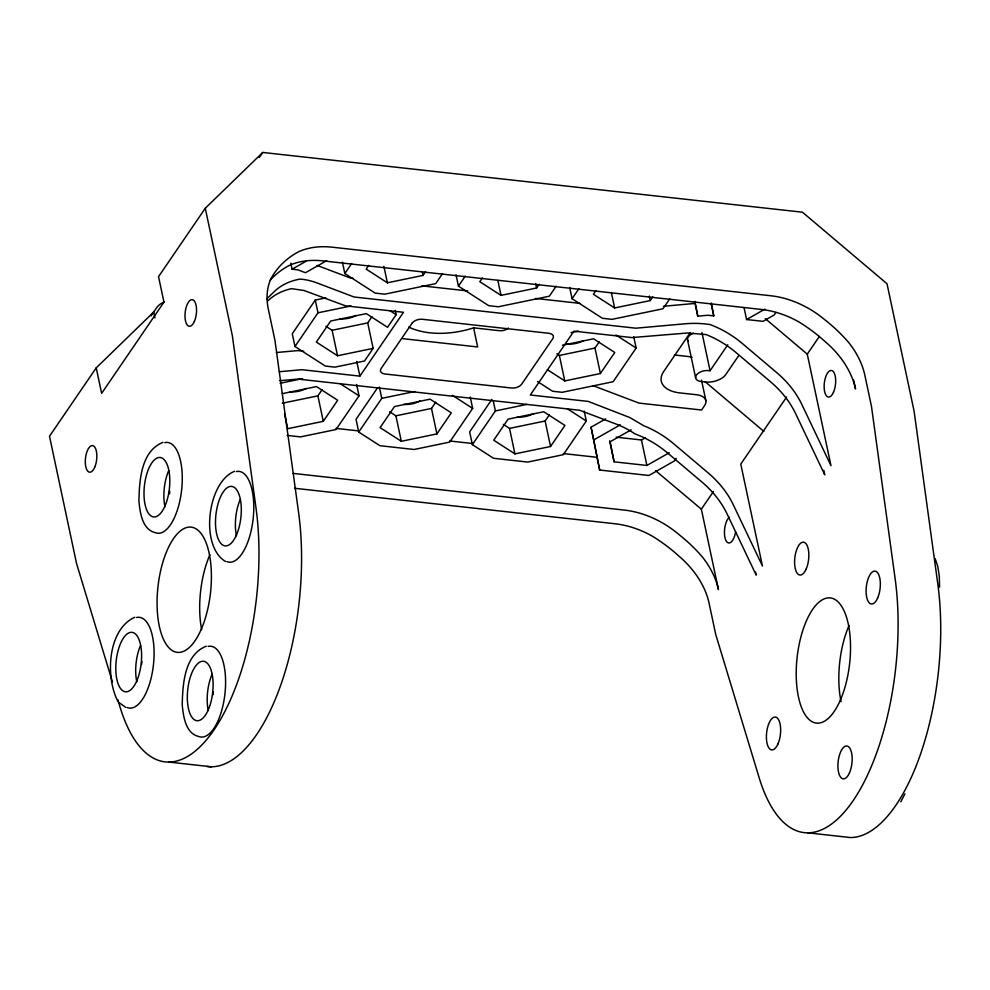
<?xml version="1.0" encoding="UTF-8"?>
<svg xmlns="http://www.w3.org/2000/svg" width="990" height="990" viewBox="0 0 990 990"><rect width="100%" height="100%" fill="white"/><g stroke="black" fill="none" stroke-linecap="round" stroke-linejoin="round"><path stroke-width="1.49" d="M900.801 801.826L904.885 793.856M154.96 317.914L153.71 312.036L96.228 367.859L49.5 436.256L76.577 563.632L112.427 681.924M807.902 832.837L850.509 837.552A173.188 72.703 -83.7 0 0 937.753 583.556L914.092 411.135L887.015 283.759L802.469 212.207L262.746 152.448L205.276 208.259L158.536 276.656L163.956 302.136L101.648 393.339L96.228 367.859M151.111 315.835L156.828 307.482A15.741 8.848 -12 0 1 164.154 301.987M259.293 157.509L262.746 152.448M325.772 297.891L315.278 300.069L292.26 333.766L294.971 346.5L325.326 366.077L334.917 367.142L364.506 361.004L373.143 348.369L367.723 322.889L371.955 316.701M294.971 346.5L317.988 312.803L350.955 305.972M442.53 273.624L435.711 283.61L384.764 294.178L375.173 293.114L344.817 273.549L351.636 263.563M368.713 265.394L366.176 269.119L387.387 282.793L422.99 275.406L425.527 271.693M282.274 403.239L317.877 395.851L322.109 389.652M284.501 413.721L287.694 428.707L323.297 421.319L337.677 400.257L316.466 386.583L282.348 393.661M395.257 310.427L396.161 314.672L387.523 327.306L366.312 313.632L330.722 321.007L316.33 342.07L337.541 355.757L373.143 348.369M279.378 371.72L301.913 369.703L359.877 376.126L403.499 312.283L345.535 305.861L304.091 290.515L291.518 288.659A78.717 56.096 34.3 0 0 267.968 300.774M356.635 384.516L359.036 395.827L336.018 429.524L300.49 436.899L287.1 435.414M377.351 388.105L356.041 419.315L358.739 432.048L379.913 445.698L414.105 449.485L449.646 442.109L472.663 408.412L470.262 397.089M358.739 432.048L381.769 398.351L414.736 391.508M556.157 286.209L549.339 296.196L498.391 306.764L488.788 305.7L458.432 286.135L465.263 276.148M482.34 277.98L479.804 281.704L501.014 295.379L536.605 287.991L539.154 284.279M389.664 411.791L395.901 415.812L431.504 408.437L435.736 402.237M436.912 433.905L451.304 412.842L430.093 399.168L394.49 406.556L380.098 427.618L401.321 441.293L436.912 433.905L431.504 408.437M491.832 399.44L469.656 431.887L472.366 444.634L493.54 458.283L527.732 462.07L563.273 454.695L586.29 420.998L584.187 411.085M472.366 444.634L495.396 410.937L526.853 404.403M669.784 298.794L662.966 308.781L612.018 319.349L602.415 318.285L572.059 298.708L578.878 288.733M595.955 290.565L593.418 294.278L614.629 307.964L650.232 300.576L652.769 296.851M503.291 424.376L509.528 428.398L545.131 421.01L549.363 414.822M556.875 353.838L559.375 355.447L594.978 348.059L599.21 341.859M550.539 446.49L564.931 425.428L543.72 411.753L508.118 419.141L493.725 440.204L514.936 453.878L550.539 446.49L545.131 421.01M547.322 369.654L564.783 380.915L600.386 373.527L614.778 352.465L593.567 338.79L562.419 345.25M633.736 336.724L636.137 348.035L613.119 381.732L562.172 392.3L552.568 391.248L537.459 381.496M690.265 332.615L663.708 371.498A31.494 17.696 -12 0 0 679.647 392.882L696.688 394.762A15.741 8.848 -12 0 1 704.67 405.454L701.551 410.021L638.995 403.091L592.861 385.593M738.8 355.484L725.843 374.455A15.741 8.848 -12 0 1 705.412 382.004L701.155 381.521A9.442 5.309 -12 0 1 696.366 375.111A9.442 5.309 -12 0 1 708.63 370.582L710.053 370.743L727.811 344.743M676.182 458.42L674.487 460.894L648.858 475.485L599.655 470.027L591.042 427.21L605.645 418.906M775.875 312.506L774.18 314.981L762.981 321.354L746.584 319.535L744.035 307.544M293.164 473.406L624.48 510.098A78.717 56.096 34.3 0 1 678.657 534.303A125.916 89.731 34.3 0 1 702.158 556.702A78.717 56.096 34.3 0 1 718.443 589.607L701.353 509.182L713.468 491.448M266.743 298.906L274.205 291.654A78.717 56.096 34.3 0 1 299.896 279.118A87.058 47.359 51.9 0 1 317.369 283.078L354.061 297L635.827 328.197L685.043 323.792A87.058 70.401 8.9 0 1 709.904 324.522A78.717 56.096 34.3 0 1 742.314 343.493L776.816 372.698A78.717 56.096 34.3 0 1 801.801 404.39L830.981 465.696L807.271 354.148L819.386 336.414M786.654 396.978L740.78 464.112L762.449 566.008L733.256 504.702A78.717 56.096 34.3 0 0 708.271 473.01L673.769 443.817A78.717 56.096 34.3 0 0 643.809 425.774L629.888 417.57L588.283 401.42L530.318 394.998L573.928 331.155L631.892 337.578L687.679 332.986L706.118 334.571A78.717 56.096 34.3 0 1 736.077 352.613L770.579 381.818A78.717 56.096 34.3 0 1 795.564 413.511L824.757 474.816L823.791 470.312M290.812 263.204L292.087 269.206L306.516 260.989M326.737 260.642L305.502 272.72L297.928 269.849L292.087 269.206M746.584 319.535L764.948 309.09M599.655 470.027L593.753 439.944L620.297 424.846M631.15 429.821L610.149 441.763L614.097 461.823L646.891 465.449L669.191 452.764M616.126 437.172L641.483 439.981L645.418 437.741M162.966 442.382C140.951 451.044 139.38 480.781 138.909 501.014C139.998 512.127 142.065 529.625 155.356 532.669A45.664 19.169 -83.7 0 0 181.702 489.345A45.664 19.169 -83.7 0 0 164.823 442.629M234.469 471.327C207.318 482.204 199.671 546.134 225.435 561.441M134.776 617.24C107.13 629.813 105.361 677.977 118.058 701.663M206.291 646.173C184.276 654.836 182.692 684.585 182.222 704.806C183.323 715.931 185.39 733.417 198.668 736.461A45.664 19.169 -83.7 0 0 225.015 693.149A45.664 19.169 -83.7 0 0 208.135 646.421M325.883 326.255L332.12 330.276L367.723 322.889M280.133 383.279L302.606 378.613M571.032 332.628L578.432 331.093M663.424 306.269L695.091 303.423L697.789 316.169L707.937 315.253L713.79 315.909L711.253 303.014M276.433 352.514L297.854 350.596L303.683 351.24M279.526 380.729L297.99 379.083L579.744 410.281L616.448 424.203A87.058 47.359 51.9 0 1 635.135 433.954A78.717 56.096 34.3 0 1 667.545 452.937L702.046 482.13A78.717 56.096 34.3 0 1 727.031 513.822L756.212 575.128L755.568 572.121M352.997 278.227L350.002 277.893L317.097 265.407M421.827 285.85L467.726 290.936M535.454 298.435L579.818 303.348M408.721 327.034A62.976 35.393 -12 0 0 473.604 327.839L499.232 330.685A7.871 4.43 -12 0 0 508.402 328.061M674.363 354.977L688.57 356.561A15.741 8.848 -12 0 1 692.035 357.279M402.509 338.63L477.663 346.946L473.604 327.839M335.969 428.398L358.875 430.935M449.584 440.971L472.502 443.508M563.285 453.568L596.958 457.293M294.55 488.268L615.136 523.772A78.717 56.096 34.3 0 1 652.46 536.234A125.916 89.731 34.3 0 1 678.719 555.947A78.717 56.096 34.3 0 1 709.1 603.281L715.708 634.404L759.182 777.843A173.188 72.703 -83.7 0 0 853.157 800.625A173.188 72.703 -83.7 0 0 895.146 578.828L871.485 406.42L864.864 375.284A78.717 56.096 34.3 0 0 848.579 342.392A125.916 89.731 34.3 0 0 825.091 319.993A78.717 56.096 34.3 0 0 770.901 295.775L332.207 247.191A78.717 56.096 34.3 0 0 298.522 251.794A125.916 89.731 34.3 0 0 271.087 278.438A78.717 56.096 34.3 0 0 268.339 309.226L274.948 340.35L298.621 512.771A173.188 72.703 -83.7 0 1 280.009 687.147A173.188 72.703 -83.7 0 1 206.885 766.483M168.758 762.065L211.365 766.78M125.742 707.367L118.738 702.43M615.904 334.991L636.137 348.035M567.32 408.771L586.29 420.998M389.862 310.613L396.161 314.672M452.43 395.369L472.663 408.412M340.065 383.6L359.036 395.827M655.553 470.646L701.353 509.182M765.27 318.607L807.271 354.148M705.165 381.744L763.884 431.43M935.154 558.62L937.802 566.552L939.312 576.279L939.572 587.144M117.798 699.67L120.038 707.058A173.188 72.703 -83.7 0 0 214.026 729.853A173.188 72.703 -83.7 0 0 256.014 508.056L232.341 335.635L205.276 208.259M853.615 380.036L855.521 388.971A78.717 56.096 34.3 0 0 825.153 341.637A125.916 89.731 34.3 0 0 798.88 321.923A78.717 56.096 34.3 0 0 761.558 309.462L322.864 260.877A78.717 56.096 34.3 0 0 289.167 265.481A125.916 89.731 34.3 0 0 270.221 280.182M711.241 303.918L713.79 315.909M701.935 332.529L710.053 370.743M701.502 380.111L705.882 400.69M687.518 339.768L695.648 377.97M649.279 296.072L650.232 300.576M611.449 292.978L614.629 307.964M641.483 439.981L646.891 465.449M594.978 348.059L600.386 373.527M609.63 440.847L614.097 461.823M569.658 287.397L572.059 298.708M591.042 427.21L593.753 439.944M559.375 355.447L564.783 380.915M535.652 283.499L536.605 287.991M497.821 280.393L501.014 295.379M509.528 428.398L514.936 453.878M493.28 401.024L495.396 410.937M456.031 274.812L458.432 286.135M422.346 272.411L422.99 275.406M383.885 266.31L387.387 282.793M395.901 415.812L401.321 441.293M379.356 387.028L381.769 398.351M342.404 262.226L344.817 273.549M356.759 361.424L359.877 376.126M332.12 330.276L337.541 355.757M315.278 300.069L317.988 312.803M317.877 395.851L323.297 421.319M694.893 301.406L697.789 316.169M841.067 701.724A62.976 26.433 -83.7 0 1 849.074 625.47M201.651 629.603A62.976 26.433 -83.7 0 1 209.942 554.685M735.582 531.853A13.377 5.618 -83.7 0 1 725.695 539.971A13.377 5.618 -83.7 0 1 729.358 517.226M169.661 493.849A16.533 6.942 -83.7 0 1 169.698 491.028M164.946 506.744A29.91 12.561 -83.7 0 1 168.746 470.522M136.756 681.603A29.91 12.561 -83.7 0 1 140.568 645.381M141.607 664.451A16.533 6.942 -83.7 0 1 141.966 661.592M208.259 710.535A29.91 12.561 -83.7 0 1 212.07 674.326M213.011 694.819A16.533 6.942 -83.7 0 1 213.258 691.948M236.449 535.689A29.91 12.561 -83.7 0 1 240.261 499.467M136.632 617.488A45.664 19.169 -83.7 0 1 153.512 664.203A45.664 19.169 -83.7 0 1 127.166 707.516M236.325 471.574A45.664 19.169 -83.7 0 1 253.205 518.29A45.664 19.169 -83.7 0 1 226.858 561.602M688.1 341.043A9.442 5.309 -12 0 1 693.384 333.308M419.933 400.975A16.533 9.294 -12 0 1 403.747 404.328M533.561 413.56A16.533 9.294 -12 0 1 517.374 416.914M306.306 388.389A16.533 9.294 -12 0 1 290.12 391.743M356.153 315.439A16.533 9.294 -12 0 1 339.966 318.792M583.407 340.597A16.533 9.294 -12 0 1 567.221 343.951M412.174 323.062L381.026 368.651A7.871 4.43 -12 0 0 385.011 373.997L511.422 388.006A7.871 4.43 -12 0 0 521.631 384.231L552.791 338.63A7.871 4.43 -12 0 0 548.807 333.284L422.396 319.287A7.871 4.43 -12 0 0 412.174 323.062M840.287 700.289A62.976 26.433 -83.7 0 0 833.345 598.702A62.976 26.433 -83.7 0 0 796.505 682.568A62.976 26.433 -83.7 0 0 840.287 700.289M201.156 629.516A62.976 26.433 -83.7 0 0 194.201 527.918A62.976 26.433 -83.7 0 0 157.361 611.795A62.976 26.433 -83.7 0 0 201.156 629.516M806.157 569.064A16.533 6.942 -83.7 0 0 804.338 542.396A16.533 6.942 -83.7 0 0 794.661 564.411A16.533 6.942 -83.7 0 0 806.157 569.064M877.66 597.997A16.533 6.942 -83.7 0 0 875.841 571.329A16.533 6.942 -83.7 0 0 866.163 593.357A16.533 6.942 -83.7 0 0 877.66 597.997M849.482 772.856A16.533 6.942 -83.7 0 0 847.65 746.188A16.533 6.942 -83.7 0 0 837.986 768.203A16.533 6.942 -83.7 0 0 849.482 772.856M777.967 743.923A16.533 6.942 -83.7 0 0 776.148 717.255A16.533 6.942 -83.7 0 0 766.47 739.27A16.533 6.942 -83.7 0 0 777.967 743.923M833.506 392.213A13.377 5.618 -83.7 0 0 832.021 370.631A13.377 5.618 -83.7 0 0 824.2 388.451A13.377 5.618 -83.7 0 0 833.506 392.213M164.934 506.1A29.91 12.561 -83.7 0 0 161.63 457.85A29.91 12.561 -83.7 0 0 144.132 497.685A29.91 12.561 -83.7 0 0 164.934 506.1M136.744 680.959A29.91 12.561 -83.7 0 0 133.452 632.709A29.91 12.561 -83.7 0 0 115.941 672.544A29.91 12.561 -83.7 0 0 136.744 680.959M208.246 709.904A29.91 12.561 -83.7 0 0 204.955 661.642A29.91 12.561 -83.7 0 0 187.457 701.477A29.91 12.561 -83.7 0 0 208.246 709.904M236.437 535.046A29.91 12.561 -83.7 0 0 233.145 486.783A29.91 12.561 -83.7 0 0 215.634 526.63A29.91 12.561 -83.7 0 0 236.437 535.046M94.669 467.354A13.377 5.618 -83.7 0 0 93.196 445.772A13.377 5.618 -83.7 0 0 85.363 463.592A13.377 5.618 -83.7 0 0 94.669 467.354M194.362 321.441A13.377 5.618 -83.7 0 0 192.889 299.846A13.377 5.618 -83.7 0 0 185.056 317.679A13.377 5.618 -83.7 0 0 194.362 321.441"/></g></svg>
